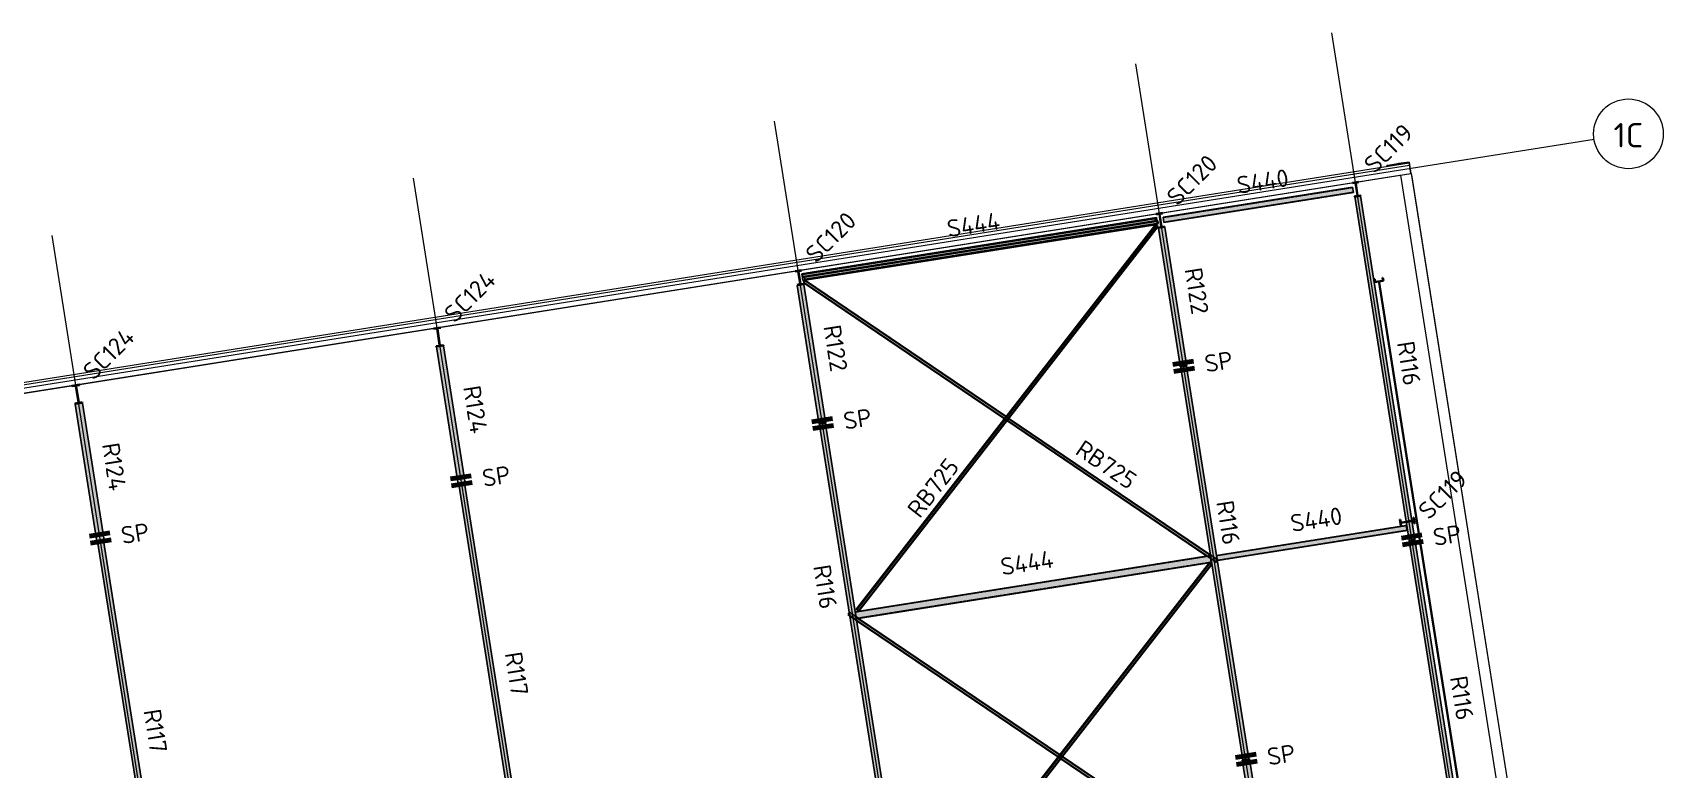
# Model space of a CAD drawing. Header units: millimetres. Extents: x 665 to 246729, y 5858 to 4056708.
# Drawn here: x 80552 to 127516, y 4035567 to 4056708 of the extents above; entities that cross this region are included whole.
import ezdxf

# ---------------------------------------------------------------- set-up
doc = ezdxf.new("R2010")
doc.units = ezdxf.units.MM
doc.linetypes.add('Dash', pattern=[7, 5, -2])
doc.linetypes.add('Hidden Half', pattern=[3, 2, -1])
for name, color, linetype, lineweight in [('A-270-M_ROOF', 132, 'Continuous', 13), ('S-280-A_COLUMN', 171, 'Continuous', 18), ('S-280-A_STRUCT_FRAME', 2, 'Continuous', 18), ('S-280-M_COLUMN', 52, 'Continuous', 13), ('S-280-M_STRUCT_FRAME', 12, 'Continuous', 13), ('S-280-MH_COLUMN', 52, 'Hidden Half', 13), ('Z-000-T_TEXT', 131, 'Continuous', 25), ('Z-030-M_GRID', 191, 'Continuous', 13), ('Z-033_T_GRIDREF', 31, 'Continuous', 13)]:
    doc.layers.add(name, color=color, linetype=linetype, lineweight=lineweight)
doc.styles.add('ISOCPEUR_2', font='isocpeur.ttf', dxfattribs={"height": 700})
doc.styles.add('ISOCPEUR_3', font='isocpeur.ttf', dxfattribs={"height": 500})

# ---------------------------------------------------------------- blocks, each defined once
blk = doc.blocks.new('Roof Gutters3 - Roof Gutters-1885272-S6_001 - UPPER ROOF FRAMING - PART 3')
at = {"layer": 'A-270-M_ROOF', "color": 253, "lineweight": 5}
for p, q in [((-2236165, 4052942), (-2236481, 4052892)), ((-2236481, 4052892), (-2236456, 4052904)), ((-2236456, 4052904), (-2236139, 4052954)), ((-2236139, 4052954), (-2236165, 4052942)), ((-2236165, 4052942), (-2236154, 4052943)), ((-2236152, 4052920), (-2236156, 4052943)), ((-2236154, 4052943), (-2235836, 4052994)), ((-2236154, 4052943), (-2236138, 4052951)), ((-2235833, 4052997), (-2236139, 4052954)), ((-2236138, 4052951), (-2235836, 4052994)), ((-2236106, 4052614), (-2236079, 4052619)), ((-2236079, 4052619), (-2235775, 4052666)), ((-2236079, 4052619), (-2232973, 4033010)), ((-2235836, 4052994), (-2235785, 4052670)), ((-2235782, 4052670), (-2235833, 4052997)), ((-2235775, 4052666), (-2235769, 4052627)), ((-2235775, 4052666), (-2232669, 4033058)), ((-2235769, 4052627), (-2232669, 4033058))]:
    blk.add_line(p, q, dxfattribs=at)
blk = doc.blocks.new('25021-APA-ZZ-ZZ-M3-AR-000001_V3_rvt-1-S6_001 - UPPER ROOF FRAMING - PART 3')
at = {"layer": 'A-270-M_ROOF', "color": 253, "lineweight": 5}
for p, q in [((-2325971, 4038694), (-2235832, 4052971)), ((-2325960, 4038630), (-2235822, 4052907)), ((-2325923, 4038393), (-2235782, 4052670)), ((-2236106, 4052614), (-2325791, 4038408)), ((-2235782, 4052670), (-2235781, 4052665))]:
    blk.add_line(p, q, dxfattribs=at)
blk.add_blockref('Roof Gutters3 - Roof Gutters-1885272-S6_001 - UPPER ROOF FRAMING - PART 3', (0, 0), dxfattribs=at)
blk = doc.blocks.new('NRP_Framing-Steel-SHS - S444 - 200x200x6_0SHS-3931732-S6_001 - UPPER ROOF FRAMING - PART 3')
at = {"layer": 'S-280-M_STRUCT_FRAME', "linetype": 'Dash', "lineweight": 25}
for p, q in [((5161, 94), (-5148, 94)), ((5161, -94), (-5148, -94))]:
    blk.add_line(p, q, dxfattribs=at)
blk = doc.blocks.new('NRP_Framing-Steel-SHS - S444 - 200x200x6_0SHS-3932623-S6_001 - UPPER ROOF FRAMING - PART 3')
at = {"layer": 'S-280-M_STRUCT_FRAME', "linetype": 'Dash', "lineweight": 25}
for p, q in [((5164, 94), (-5151, 94)), ((5164, -94), (-5151, -94))]:
    blk.add_line(p, q, dxfattribs=at)
blk = doc.blocks.new('NRP_Framing-Steel-SHS - S440 - 150x150x5_0SHS-3931932-S6_001 - UPPER ROOF FRAMING - PART 3')
at = {"layer": 'S-280-M_STRUCT_FRAME', "linetype": 'Dash', "lineweight": 25}
for p, q in [((2761, 70), (-2748, 70)), ((2761, -70), (-2748, -70))]:
    blk.add_line(p, q, dxfattribs=at)
blk = doc.blocks.new('NRP_Framing-Steel-SHS - S440 - 150x150x5_0SHS-3932624-S6_001 - UPPER ROOF FRAMING - PART 3')
at = {"layer": 'S-280-M_STRUCT_FRAME', "linetype": 'Dash', "lineweight": 25}
for p, q in [((2764, 70), (-2751, 70)), ((2764, -70), (-2751, -70))]:
    blk.add_line(p, q, dxfattribs=at)
blk = doc.blocks.new('NRP_Framing-Steel-Purlin Z - G914 - EZ250-15-4096996-S6_001 - UPPER ROOF FRAMING - PART 3')
at = {"layer": 'S-280-M_STRUCT_FRAME', "color": 150, "lineweight": 35}
for p, q in [((-2233932, 4032101), (-2235878, 4044384)), ((-2233916, 4032003), (-2233932, 4032101))]:
    blk.add_line(p, q, dxfattribs=at)
blk = doc.blocks.new('NRP_Framing-Steel-Purlin Z - G915 - EZ250-19-4096970-S6_001 - UPPER ROOF FRAMING - PART 3')
at = {"layer": 'S-280-M_STRUCT_FRAME', "color": 3, "lineweight": 35}
blk.add_line((-2236703, 4049594), (-2235878, 4044384), dxfattribs=at)
blk = doc.blocks.new('NRP_Framing-Steel-EA - RB725 - 75x75x8EA-3932999-S6_001 - UPPER ROOF FRAMING - PART 3')
at = {"layer": 'S-280-M_STRUCT_FRAME', "linetype": 'Dash', "lineweight": 35}
for points in [[(-2251691, 4040160), (-2243100, 4051195), (-2243107, 4051199), (-2251698, 4040164)], [(-2251690, 4040154), (-2243099, 4051189), (-2243100, 4051195), (-2251691, 4040158)], [(-2251638, 4040113), (-2243046, 4051148), (-2243100, 4051188), (-2251690, 4040154)], [(-2251637, 4040112), (-2251638, 4040113), (-2251690, 4040154), (-2251691, 4040160), (-2251698, 4040164), (-2251697, 4040158)]]:
    blk.add_hatch(color=132, dxfattribs=at).paths.add_polyline_path(points)
at = {"layer": 'S-280-M_STRUCT_FRAME', "color": 133, "lineweight": 35}
for p, q in [((-2243107, 4051199), (-2251698, 4040164)), ((-2243100, 4051195), (-2251691, 4040160)), ((-2243099, 4051189), (-2251690, 4040154)), ((-2243046, 4051148), (-2251638, 4040113)), ((-2243046, 4051147), (-2251637, 4040112)), ((-2243106, 4051199), (-2243100, 4051195)), ((-2243100, 4051195), (-2243099, 4051189)), ((-2243099, 4051189), (-2243046, 4051148)), ((-2243046, 4051148), (-2243046, 4051147)), ((-2251691, 4040160), (-2251698, 4040164)), ((-2251698, 4040164), (-2251697, 4040158)), ((-2251697, 4040158), (-2251637, 4040112)), ((-2251690, 4040154), (-2251691, 4040160)), ((-2251638, 4040113), (-2251690, 4040154)), ((-2251637, 4040112), (-2251638, 4040113))]:
    blk.add_line(p, q, dxfattribs=at)
at = {"layer": 'S-280-M_STRUCT_FRAME', "color": 133, "linetype": 'Dash', "lineweight": 35}
for q in [(-2243106, 4051199), (-2243107, 4051199)]:
    blk.add_line((-2243107, 4051200), q, dxfattribs=at)
blk = doc.blocks.new('NRP_Framing-Steel-EA - RB725 - 75x75x8EA-3932805-S6_001 - UPPER ROOF FRAMING - PART 3')
at = {"layer": 'S-280-M_STRUCT_FRAME', "linetype": 'Dash', "lineweight": 35}
h = blk.add_hatch(color=132, dxfattribs=at)
h.paths.add_polyline_path([(-2241343, 4041570), (-2241343, 4041571), (-2241346, 4041585)])
h.paths.add_polyline_path([(-2241523, 4041615), (-2241539, 4041717), (-2247334, 4045640), (-2247380, 4045580), (-2241631, 4041688), (-2241551, 4041701), (-2241539, 4041626)])
h.paths.add_polyline_path([(-2247446, 4045625), (-2247400, 4045684), (-2253180, 4049597), (-2253223, 4049536), (-2251378, 4048287)])
h = blk.add_hatch(color=132, dxfattribs=at)
h.paths.add_polyline_path([(-2241523, 4041615), (-2241523, 4041615), (-2241539, 4041625)])
h.paths.add_polyline_path([(-2241632, 4041688), (-2241631, 4041688), (-2241651, 4041701)])
h.paths.add_polyline_path([(-2247447, 4045625), (-2247446, 4045625), (-2251378, 4048286)])
at = {"layer": 'S-280-M_STRUCT_FRAME', "color": 133, "lineweight": 35}
for p, q in [((-2253223, 4049536), (-2253180, 4049597)), ((-2253222, 4049535), (-2253223, 4049536)), ((-2253223, 4049536), (-2247446, 4045625)), ((-2253222, 4049535), (-2247447, 4045625)), ((-2247400, 4045684), (-2253180, 4049597)), ((-2247381, 4045581), (-2241631, 4041688)), ((-2247381, 4045580), (-2241632, 4041688)), ((-2241539, 4041717), (-2247335, 4045640)), ((-2241539, 4041626), (-2241523, 4041615)), ((-2241539, 4041625), (-2241523, 4041615))]:
    blk.add_line(p, q, dxfattribs=at)
at = {"layer": 'S-280-M_STRUCT_FRAME', "color": 133, "linetype": 'Dash', "lineweight": 35}
for p, q in [((-2247447, 4045625), (-2247381, 4045580)), ((-2247446, 4045625), (-2247381, 4045581)), ((-2247335, 4045640), (-2247400, 4045684)), ((-2241632, 4041688), (-2241539, 4041625)), ((-2241631, 4041688), (-2241539, 4041626)), ((-2241337, 4041579), (-2241539, 4041717)), ((-2241523, 4041615), (-2241379, 4041518)), ((-2241523, 4041615), (-2241379, 4041517)), ((-2241337, 4041579), (-2241379, 4041518)), ((-2241379, 4041517), (-2241341, 4041572)), ((-2241379, 4041518), (-2241379, 4041517)), ((-2241344, 4041569), (-2241340, 4041566)), ((-2241341, 4041572), (-2241340, 4041566)), ((-2241340, 4041566), (-2241336, 4041573)), ((-2241336, 4041573), (-2241337, 4041579))]:
    blk.add_line(p, q, dxfattribs=at)
blk = doc.blocks.new('NRP_Framing-Steel-EA - RB725 - 75x75x8EA-3964584-S6_001 - UPPER ROOF FRAMING - PART 3')
at = {"layer": 'S-280-M_STRUCT_FRAME', "linetype": 'Dash', "lineweight": 35}
for points in [[(-2250154, 4030456), (-2241560, 4041495), (-2241563, 4041496), (-2241570, 4041495), (-2250161, 4030460)], [(-2250153, 4030450), (-2241559, 4041489), (-2241560, 4041495), (-2250154, 4030454)], [(-2250101, 4030409), (-2241506, 4041448), (-2241560, 4041488), (-2250153, 4030450), (-2250108, 4030415)], [(-2250100, 4030408), (-2250101, 4030409), (-2250153, 4030450), (-2250154, 4030456), (-2250161, 4030460), (-2250160, 4030454), (-2250108, 4030414)]]:
    blk.add_hatch(color=132, dxfattribs=at).paths.add_polyline_path(points)
at = {"layer": 'S-280-M_STRUCT_FRAME', "color": 133, "lineweight": 35}
for p, q in [((-2241570, 4041495), (-2250161, 4030460)), ((-2241560, 4041495), (-2250154, 4030456)), ((-2241559, 4041489), (-2250153, 4030450)), ((-2241506, 4041448), (-2250101, 4030409)), ((-2241506, 4041447), (-2250100, 4030408)), ((-2241563, 4041496), (-2241560, 4041495)), ((-2241560, 4041495), (-2241559, 4041489)), ((-2241559, 4041489), (-2241506, 4041448)), ((-2241506, 4041448), (-2241506, 4041447)), ((-2250154, 4030456), (-2250161, 4030460)), ((-2250161, 4030460), (-2250160, 4030454)), ((-2250160, 4030454), (-2250100, 4030408)), ((-2250153, 4030450), (-2250154, 4030456)), ((-2250101, 4030409), (-2250153, 4030450)), ((-2250100, 4030408), (-2250101, 4030409))]:
    blk.add_line(p, q, dxfattribs=at)
at = {"layer": 'S-280-M_STRUCT_FRAME', "color": 133, "linetype": 'Dash', "lineweight": 35}
for q in [(-2241570, 4041495), (-2241563, 4041496)]:
    blk.add_line((-2241566, 4041499), q, dxfattribs=at)
blk = doc.blocks.new('NRP_Framing-Steel-EA - RB725 - 75x75x8EA-3934899-S6_001 - UPPER ROOF FRAMING - PART 3')
at = {"layer": 'S-280-M_STRUCT_FRAME', "linetype": 'Dash', "lineweight": 35}
h = blk.add_hatch(color=132, dxfattribs=at)
h.paths.add_polyline_path([(-2240087, 4031985), (-2240019, 4031996), (-2240025, 4032034), (-2245796, 4035938), (-2245842, 4035878), (-2240127, 4032012)])
h.paths.add_polyline_path([(-2245908, 4035923), (-2245862, 4035982), (-2251651, 4039899), (-2251707, 4039890), (-2251700, 4039841), (-2250101, 4038759)])
h.paths.add_polyline_path([(-2251894, 4039973), (-2251908, 4040061), (-2251945, 4040007)])
h = blk.add_hatch(color=132, dxfattribs=at)
h.paths.add_polyline_path([(-2240088, 4031985), (-2240087, 4031985), (-2240128, 4032012)])
h.paths.add_polyline_path([(-2245908, 4035923), (-2245908, 4035923), (-2250101, 4038759)])
h.paths.add_polyline_path([(-2251894, 4039972), (-2251894, 4039973), (-2251945, 4040006)])
at = {"layer": 'S-280-M_STRUCT_FRAME', "color": 133, "lineweight": 35}
for p, q in [((-2251945, 4040007), (-2251908, 4040061)), ((-2251945, 4040006), (-2251945, 4040007)), ((-2251945, 4040007), (-2251894, 4039973)), ((-2251945, 4040006), (-2251894, 4039972)), ((-2245862, 4035982), (-2251651, 4039899)), ((-2251700, 4039841), (-2245908, 4035923)), ((-2251700, 4039841), (-2245908, 4035923)), ((-2245843, 4035878), (-2240088, 4031985)), ((-2245842, 4035879), (-2240087, 4031985)), ((-2240025, 4032034), (-2245796, 4035938))]:
    blk.add_line(p, q, dxfattribs=at)
at = {"layer": 'S-280-M_STRUCT_FRAME', "color": 133, "linetype": 'Dash', "lineweight": 35}
for p, q in [((-2251908, 4040061), (-2251903, 4040069)), ((-2251651, 4039899), (-2251903, 4040069)), ((-2251894, 4039973), (-2251700, 4039842)), ((-2251894, 4039972), (-2251700, 4039841)), ((-2245908, 4035923), (-2245842, 4035879)), ((-2245908, 4035923), (-2245843, 4035878)), ((-2245796, 4035938), (-2245862, 4035982)), ((-2240088, 4031985), (-2239951, 4031893)), ((-2240087, 4031985), (-2239951, 4031894)), ((-2239909, 4031955), (-2240025, 4032034)), ((-2239909, 4031955), (-2239951, 4031894)), ((-2239951, 4031893), (-2239914, 4031948)), ((-2239951, 4031894), (-2239951, 4031893)), ((-2239916, 4031945), (-2239913, 4031942)), ((-2239914, 4031948), (-2239913, 4031942)), ((-2239913, 4031942), (-2239908, 4031949)), ((-2239908, 4031949), (-2239909, 4031955))]:
    blk.add_line(p, q, dxfattribs=at)
blk = doc.blocks.new('NRP_Framing-Steel-EA - WB725 - 75x75x8EA-3950942-S6_001 - UPPER ROOF FRAMING - PART 3')
at = {"layer": 'S-280-M_STRUCT_FRAME', "linetype": 'Dash', "lineweight": 25}
blk.add_hatch(color=256, dxfattribs=at).paths.add_polyline_path([(-2243075, 4051307), (-2243072, 4051308), (-2243073, 4051316), (-2243077, 4051315), (-2243076, 4051312)])
for p, q in [((-2253254, 4049771), (-2243130, 4051375)), ((-2253197, 4049712), (-2243077, 4051315)), ((-2243130, 4051375), (-2243119, 4051308)), ((-2253254, 4049771), (-2253260, 4049770)), ((-2253260, 4049770), (-2253248, 4049696)), ((-2253244, 4049705), (-2253254, 4049771)), ((-2253248, 4049696), (-2253248, 4049696)), ((-2253197, 4049712), (-2253244, 4049705)), ((-2253196, 4049704), (-2253197, 4049712))]:
    blk.add_line(p, q, dxfattribs=at)
at = {"layer": 'S-280-M_STRUCT_FRAME', "lineweight": 25}
for p, q in [((-2243077, 4051315), (-2243073, 4051316)), ((-2243073, 4051316), (-2243072, 4051308))]:
    blk.add_line(p, q, dxfattribs=at)
blk = doc.blocks.new('NRP_Framing-Steel-EA - WB725 - 75x75x8EA-3950943-S6_001 - UPPER ROOF FRAMING - PART 3')
at = {"layer": 'S-280-M_STRUCT_FRAME', "linetype": 'Dash', "lineweight": 25}
for points in [[(-2243042, 4051237), (-2243036, 4051238), (-2243048, 4051312), (-2243075, 4051307), (-2243074, 4051299), (-2243052, 4051303)], [(-2243064, 4051233), (-2243042, 4051237), (-2243052, 4051303), (-2243074, 4051299), (-2243073, 4051295)]]:
    blk.add_hatch(color=256, dxfattribs=at).paths.add_polyline_path(points)
for p, q in [((-2243100, 4051303), (-2253248, 4049696)), ((-2243099, 4051295), (-2253246, 4049688)), ((-2243064, 4051233), (-2253189, 4049629)), ((-2243075, 4051307), (-2243100, 4051303)), ((-2243100, 4051303), (-2243099, 4051295)), ((-2243099, 4051295), (-2243074, 4051299)), ((-2253246, 4049688), (-2253248, 4049696)), ((-2253189, 4049629), (-2253200, 4049696))]:
    blk.add_line(p, q, dxfattribs=at)
at = {"layer": 'S-280-M_STRUCT_FRAME', "lineweight": 25}
for p, q in [((-2243048, 4051312), (-2243075, 4051307)), ((-2243074, 4051299), (-2243052, 4051303)), ((-2243042, 4051237), (-2243064, 4051233)), ((-2243052, 4051303), (-2243042, 4051237)), ((-2243036, 4051238), (-2243048, 4051312)), ((-2243042, 4051237), (-2243036, 4051238))]:
    blk.add_line(p, q, dxfattribs=at)
blk = doc.blocks.new('Grid - NRP_Grid-Head-320187-S6_001 - UPPER ROOF FRAMING - PART 3')
at = {"layer": 'Z-033_T_GRIDREF'}
blk.add_circle((0, 0), 5, dxfattribs=at)
blk = doc.blocks.new('NRP_Splice _v3_ - NRP_Splice-3209833-S6_001 - UPPER ROOF FRAMING - PART 3')
at = {"layer": 'Z-000-T_TEXT', "lineweight": 70}
for p, q in [((-0.5, 1.5), (-0.5, -1.5)), ((-0.5, 1.5), (-0.5, -1.5)), ((0.5, 1.5), (0.5, -1.5)), ((0.5, -1.5), (0.5, 1.5))]:
    blk.add_line(p, q, dxfattribs=at)

msp = doc.modelspace()

# ---------------------------------------------------------------- hatches: boundary and pattern name
at = {"layer": 'S-280-M_STRUCT_FRAME', "lineweight": 5}
for points in [[(113034.2, 4051261.4), (118475.3, 4052123.2), (118451.9, 4052271.4), (113010.7, 4051409.6)], [(120073.6, 4042138.3), (120242.5, 4042165), (118679.8, 4052030.9), (118510.9, 4052004.2), (119925.1, 4043075.3)], [(102667.4, 4049594.1), (112849.4, 4051206.8), (112818.1, 4051404.4), (102636.1, 4049791.6)], [(112874.2, 4051094.9), (113497.9, 4047157.2), (113685.6, 4047186.9), (113061.9, 4051124.6)], [(102503.5, 4049452.3), (103127.2, 4045514.6), (103314.9, 4045544.3), (102691.2, 4049482)], [(92348.9, 4047720.8), (92142.4, 4047688.1), (92766.1, 4043750.5), (92972.6, 4043783.2)], [(113504, 4047119.1), (113513.4, 4047120.6), (113506, 4047157.2), (113498.1, 4047155.9)], [(115300.2, 4035839.2), (115469.1, 4035866), (113676.3, 4047185.1), (113507.4, 4047158.3), (115295.6, 4035868.3)], [(113682.3, 4047147.3), (113691.6, 4047148.8), (113685.6, 4047185.6), (113676.4, 4047184.2), (113680.9, 4047155.6)], [(113691.8, 4047147.5), (113691.6, 4047148.8), (113682.4, 4047146.2)], [(82395.4, 4042107.8), (82601.8, 4042140.5), (81978.1, 4046078.2), (81771.7, 4046045.5), (82391.2, 4042134.5)], [(103133.3, 4045476.4), (103142.6, 4045477.9), (103135.3, 4045514.6), (103127.4, 4045513.3)], [(104929.5, 4034196.6), (105098.4, 4034223.3), (103305.6, 4045542.5), (103136.7, 4045515.7), (104924.9, 4034225.7)], [(103311.5, 4045504.7), (103320.9, 4045506.2), (103314.9, 4045543), (103305.7, 4045541.6), (103310.2, 4045513)], [(103321.1, 4045504.9), (103320.9, 4045506.2), (103311.7, 4045503.6)], [(92773.2, 4043706.1), (92791.9, 4043709.1), (92785, 4043752.3), (92766.3, 4043749.3)], [(94558.8, 4032554), (94727.7, 4032580.7), (92953.8, 4043779.8), (92785, 4043753.1), (93041.3, 4042134.5)], [(92960.8, 4043735.8), (92979.6, 4043738.8), (92972.6, 4043782), (92954, 4043779), (92960.7, 4043736.3)], [(92979.8, 4043737.7), (92979.6, 4043738.8), (92970, 4043736.3)], [(114568.2, 4041556.9), (120015.3, 4042419.7), (119991.9, 4042567.8), (114544.8, 4041705.1)], [(82402.4, 4042063.5), (82421.2, 4042066.5), (82414.2, 4042109.7), (82395.6, 4042106.7)], [(84188.1, 4030911.4), (84357, 4030938.1), (82583.1, 4042137.2), (82414.2, 4042110.4)], [(82590.1, 4042093.2), (82608.9, 4042096.2), (82601.8, 4042139.4), (82583.6, 4042134.5), (82590, 4042093.6)], [(82609, 4042095.1), (82608.9, 4042096.2), (82599.3, 4042093.6)], [(121553.7, 4032793.5), (121722.6, 4032820.3), (120242.5, 4042164.7), (120073.6, 4042137.9), (120074.2, 4042134.5)], [(104201.4, 4039889.6), (114389.4, 4041503.3), (114358.1, 4041700.8), (104170.1, 4040087.1), (104193.5, 4039939.8)], [(115905.1, 4031898.8), (116111.5, 4031931.5), (115488, 4035868.3), (115281.5, 4035835.6), (115562.8, 4034060)], [(115405.8, 4035855.3), (115410.7, 4035856.1), (115469.1, 4035866)]]:
    msp.add_hatch(color=256, dxfattribs=at).paths.add_polyline_path(points)

# ---------------------------------------------------------------- linework, layer by layer
at = {"layer": 'S-280-M_COLUMN', "lineweight": 35}
for p, q in [((118444.9, 4052398.6), (118620.7, 4052426.4)), ((118446.6, 4052387.8), (118444.9, 4052398.6)), ((118519.5, 4052399.3), (118446.6, 4052387.8)), ((118588.5, 4052036.3), (118532.5, 4052389.9)), ((118540, 4052391), (118596, 4052037.5)), ((118622.4, 4052415.6), (118549.5, 4052404.1)), ((118620.7, 4052426.4), (118622.4, 4052415.6)), ((118506.2, 4052011.7), (118579.1, 4052023.2)), ((118507.9, 4052000.9), (118506.2, 4052011.7)), ((118511.3, 4052001.5), (118507.9, 4052000.9)), ((118609.1, 4052028), (118682, 4052039.5)), ((118683.7, 4052028.8), (118680.2, 4052028.2)), ((118682, 4052039.5), (118683.7, 4052028.8)), ((112815.1, 4051506.8), (112990.9, 4051534.7)), ((112817.1, 4051494.2), (112815.1, 4051506.8)), ((112889.9, 4051505.7), (112817.1, 4051494.2)), ((112876.6, 4051118.1), (112949.4, 4051129.6)), ((113054.5, 4051133.3), (112878.6, 4051105.4)), ((112958.9, 4051142.7), (112902.9, 4051496.3)), ((112910.6, 4051497.5), (112966.6, 4051143.9)), ((112992.9, 4051522), (112920.1, 4051510.5)), ((112979.7, 4051134.4), (113052.5, 4051145.9)), ((112990.9, 4051534.7), (112992.9, 4051522)), ((113052.5, 4051145.9), (113054.5, 4051133.3)), ((112878.6, 4051105.4), (112876.6, 4051118.1)), ((102444.4, 4049864.2), (102620.2, 4049892.1)), ((102446.4, 4049851.6), (102444.4, 4049864.2)), ((102519.1, 4049863.1), (102446.4, 4049851.6)), ((102588.2, 4049500), (102532.2, 4049853.6)), ((102539.9, 4049854.9), (102595.9, 4049501.3)), ((102622.2, 4049879.4), (102549.4, 4049867.9)), ((102620.2, 4049892.1), (102622.2, 4049879.4)), ((102505.9, 4049475.5), (102578.7, 4049487)), ((102507.9, 4049462.8), (102505.9, 4049475.5)), ((102683.7, 4049490.7), (102507.9, 4049462.8)), ((102608.9, 4049491.8), (102681.7, 4049503.3)), ((102681.7, 4049503.3), (102683.7, 4049490.7)), ((119074, 4049634.9), (119088.8, 4049637.3)), ((119088.1, 4049546), (119074, 4049634.9)), ((119335, 4049585.2), (119088.1, 4049546)), ((119088.8, 4049637.3), (119099.7, 4049568.1)), ((119113.5, 4049558.2), (119307.1, 4049588.8)), ((119306.1, 4049671.7), (119320.9, 4049674)), ((119317, 4049602.6), (119306.1, 4049671.7)), ((119320.9, 4049674), (119335, 4049585.2)), ((92058.3, 4048219.2), (92264.8, 4048251.9)), ((92060.4, 4048206.1), (92058.3, 4048219.2)), ((92145, 4048219.5), (92060.4, 4048206.1)), ((92235.2, 4047739.9), (92161.1, 4048207.9)), ((92170.5, 4048209.4), (92244.7, 4047741.4)), ((92266.8, 4048238.8), (92182.2, 4048225.4)), ((92264.8, 4048251.9), (92266.8, 4048238.8)), ((92138.9, 4047710.5), (92223.5, 4047723.9)), ((92141, 4047697.5), (92138.9, 4047710.5)), ((92347.4, 4047730.2), (92141, 4047697.5)), ((92260.7, 4047729.8), (92345.3, 4047743.2)), ((92345.3, 4047743.2), (92347.4, 4047730.2)), ((81687.6, 4046576.6), (81894, 4046609.2)), ((81689.7, 4046563.5), (81687.6, 4046576.6)), ((81774.3, 4046576.9), (81689.7, 4046563.5)), ((81864.5, 4046097.3), (81790.3, 4046565.3)), ((81799.8, 4046566.8), (81873.9, 4046098.8)), ((81896.1, 4046596.2), (81811.5, 4046582.8)), ((81894, 4046609.2), (81896.1, 4046596.2)), ((81768.2, 4046067.9), (81852.8, 4046081.3)), ((81770.2, 4046054.9), (81768.2, 4046067.9)), ((81976.7, 4046087.6), (81770.2, 4046054.9)), ((81890, 4046087.2), (81974.6, 4046100.6)), ((81974.6, 4046100.6), (81976.7, 4046087.6)), ((119810.3, 4042732.1), (119821.1, 4042733.8)), ((119838.2, 4042556.3), (119810.3, 4042732.1)), ((119821.1, 4042733.8), (119832.6, 4042661)), ((119845.7, 4042651.5), (119988.7, 4042674.1)), ((120157.6, 4042700.9), (120199.3, 4042707.5)), ((120200.5, 4042700), (120158.8, 4042693.4)), ((120197.2, 4042793.4), (120208, 4042795.1)), ((120208.7, 4042720.5), (120197.2, 4042793.4)), ((120208, 4042795.1), (120235.8, 4042619.3)), ((120225, 4042617.6), (120213.5, 4042690.5)), ((119837.4, 4042630.9), (119848.9, 4042558)), ((119848.9, 4042558), (119838.2, 4042556.3)), ((119989.9, 4042666.6), (119846.9, 4042644)), ((120235.8, 4042619.3), (120225, 4042617.6))]:
    msp.add_line(p, q, dxfattribs=at)
for centre, radius, start, end in [((118521.3, 4052388.1), 11.4, 9.00033, 99.00033), ((118551.3, 4052392.8), 11.4, 99.00033, 189.00033), ((118577.3, 4052034.5), 11.4, 279.00033, 9.00033), ((118607.3, 4052039.2), 11.4, 189.00033, 279.00033), ((112891.7, 4051494.5), 11.4, 9.00033, 99.00033), ((112921.9, 4051499.3), 11.4, 99.00033, 189.00033), ((112947.7, 4051140.9), 11.4, 279.00033, 9.00033), ((112977.9, 4051145.7), 11.4, 189.00033, 279.00033), ((102520.9, 4049851.8), 11.4, 9.00033, 99.00033), ((102551.2, 4049856.6), 11.4, 99.00033, 189.00033), ((102576.9, 4049498.3), 11.4, 279.00033, 9.00033), ((102607.2, 4049503), 11.4, 189.00033, 279.00033), ((119111.6, 4049570), 12, 189.00033, 279.00033), ((119305.2, 4049600.7), 12, 279.00033, 9.00033), ((92147.2, 4048205.7), 14, 9.00033, 99.00033), ((92184.4, 4048211.6), 14, 99.00033, 189.00033), ((92221.3, 4047737.8), 14, 279.00033, 9.00033), ((92258.5, 4047743.6), 14, 189.00033, 279.00033), ((81776.5, 4046563.1), 14, 9.00033, 99.00033), ((81813.6, 4046569), 14, 99.00033, 189.00033), ((81850.6, 4046095.1), 14, 279.00033, 9.00033), ((81887.8, 4046101), 14, 189.00033, 279.00033), ((120197.5, 4042718.7), 11.4, 279.00033, 9.00033), ((120202.2, 4042688.7), 11.4, 9.00033, 99.00033), ((119843.9, 4042662.7), 11.4, 189.00033, 279.00033), ((119848.6, 4042632.7), 11.4, 99.00033, 189.00033)]:
    msp.add_arc(centre, radius, start, end, dxfattribs=at)
at = {"layer": 'S-280-M_STRUCT_FRAME', "lineweight": 25}
for p, q in [((118451.9, 4052271.4), (113010.7, 4051409.6)), ((113034.2, 4051261.4), (118475.3, 4052123.2)), ((118451.9, 4052271.4), (118475.3, 4052123.2)), ((118510.9, 4052004.2), (118679.8, 4052030.9)), ((120073.6, 4042138.3), (118510.9, 4052004.2)), ((120242.5, 4042165), (118679.8, 4052030.9)), ((112818.1, 4051404.4), (102636.1, 4049791.6)), ((102667.4, 4049594.1), (112849.4, 4051206.8)), ((112818.1, 4051404.4), (112849.4, 4051206.8)), ((113034.2, 4051261.4), (113010.7, 4051409.6)), ((112874.2, 4051094.9), (113061.9, 4051124.6)), ((113497.9, 4047157.2), (112874.2, 4051094.9)), ((113685.6, 4047186.9), (113061.9, 4051124.6)), ((102667.4, 4049594.1), (102636.1, 4049791.6)), ((102503.5, 4049452.3), (102691.2, 4049482)), ((103127.2, 4045514.6), (102503.5, 4049452.3)), ((103314.9, 4045544.3), (102691.2, 4049482)), ((92142.4, 4047688.1), (92348.9, 4047720.8)), ((92766.1, 4043750.5), (92142.4, 4047688.1)), ((92972.6, 4043783.2), (92348.9, 4047720.8)), ((113685.6, 4047186.9), (113497.9, 4047157.2)), ((113497.9, 4047157.2), (113498.1, 4047155.9)), ((113498.1, 4047155.9), (113507.5, 4047157.4)), ((113498.1, 4047155.9), (113504, 4047119.1)), ((113513.4, 4047120.6), (113504, 4047119.1)), ((113504, 4047119.1), (113504.2, 4047117.8)), ((113504.2, 4047117.8), (113513.6, 4047119.3)), ((113507.4, 4047158.3), (113676.3, 4047185.1)), ((115300.2, 4035839.2), (113507.4, 4047158.3)), ((115469.1, 4035866), (113676.3, 4047185.1)), ((113676.4, 4047184.2), (113685.8, 4047185.7)), ((113691.6, 4047148.8), (113682.3, 4047147.3)), ((113682.5, 4047146.1), (113691.8, 4047147.5)), ((113685.8, 4047185.7), (113685.6, 4047186.9)), ((113691.6, 4047148.8), (113685.8, 4047185.7)), ((113691.8, 4047147.5), (113691.6, 4047148.8)), ((81771.7, 4046045.5), (81978.1, 4046078.2)), ((82395.4, 4042107.8), (81771.7, 4046045.5)), ((82601.8, 4042140.5), (81978.1, 4046078.2)), ((103314.9, 4045544.3), (103127.2, 4045514.6)), ((103127.2, 4045514.6), (103127.4, 4045513.3)), ((103127.4, 4045513.3), (103136.8, 4045514.8)), ((103127.4, 4045513.3), (103133.3, 4045476.4)), ((103136.7, 4045515.7), (103305.6, 4045542.5)), ((104929.5, 4034196.6), (103136.7, 4045515.7)), ((105098.4, 4034223.3), (103305.6, 4045542.5)), ((103305.7, 4045541.6), (103315.1, 4045543.1)), ((103320.9, 4045506.2), (103311.5, 4045504.7)), ((103311.7, 4045503.4), (103321.1, 4045504.9)), ((103315.1, 4045543.1), (103314.9, 4045544.3)), ((103320.9, 4045506.2), (103315.1, 4045543.1)), ((103321.1, 4045504.9), (103320.9, 4045506.2)), ((103142.6, 4045477.9), (103133.3, 4045476.4)), ((103133.3, 4045476.4), (103133.5, 4045475.2)), ((103133.5, 4045475.2), (103142.8, 4045476.7)), ((92972.6, 4043783.2), (92766.1, 4043750.5)), ((92766.1, 4043750.5), (92766.3, 4043749.3)), ((92766.3, 4043749.3), (92785.1, 4043752.3)), ((92766.3, 4043749.3), (92773.2, 4043706.1)), ((92791.9, 4043709.1), (92773.2, 4043706.1)), ((92773.2, 4043706.1), (92773.3, 4043705)), ((92773.3, 4043705), (92792.1, 4043708)), ((92785, 4043753.1), (92953.8, 4043779.8)), ((94558.8, 4032554), (92785, 4043753.1)), ((94727.7, 4032580.7), (92953.8, 4043779.8)), ((92954, 4043779), (92972.7, 4043782)), ((92979.6, 4043738.8), (92960.8, 4043735.8)), ((92961, 4043734.7), (92979.8, 4043737.7)), ((92972.7, 4043782), (92972.6, 4043783.2)), ((92979.6, 4043738.8), (92972.7, 4043782)), ((92979.8, 4043737.7), (92979.6, 4043738.8)), ((119991.9, 4042567.8), (114544.8, 4041705.1)), ((114568.2, 4041556.9), (120015.3, 4042419.7)), ((119991.9, 4042567.8), (120015.3, 4042419.7)), ((82601.8, 4042140.5), (82395.4, 4042107.8)), ((82395.4, 4042107.8), (82395.6, 4042106.7)), ((82395.6, 4042106.7), (82414.4, 4042109.7)), ((82395.6, 4042106.7), (82402.4, 4042063.5)), ((82421.2, 4042066.5), (82402.4, 4042063.5)), ((82402.4, 4042063.5), (82402.6, 4042062.4)), ((82402.6, 4042062.4), (82421.4, 4042065.3)), ((82414.2, 4042110.4), (82583.1, 4042137.2)), ((84188.1, 4030911.4), (82414.2, 4042110.4)), ((84357, 4030938.1), (82583.1, 4042137.2)), ((82583.3, 4042136.4), (82602, 4042139.4)), ((82608.9, 4042096.2), (82590.1, 4042093.2)), ((82590.3, 4042092.1), (82609, 4042095.1)), ((82602, 4042139.4), (82601.8, 4042140.5)), ((82608.9, 4042096.2), (82602, 4042139.4)), ((82609, 4042095.1), (82608.9, 4042096.2)), ((120242.5, 4042165), (120073.6, 4042138.3)), ((120073.6, 4042137.9), (120242.5, 4042164.7)), ((121553.7, 4032793.5), (120073.6, 4042137.9)), ((121722.6, 4032820.3), (120242.5, 4042164.7)), ((114358.1, 4041700.8), (104170.1, 4040087.1)), ((104201.4, 4039889.6), (114389.4, 4041503.3)), ((114358.1, 4041700.8), (114389.4, 4041503.3)), ((114568.2, 4041556.9), (114544.8, 4041705.1)), ((104201.4, 4039889.6), (104170.1, 4040087.1)), ((115281.5, 4035835.6), (115488, 4035868.3)), ((115905.1, 4031898.8), (115281.5, 4035835.6)), ((115469.1, 4035866), (115300.2, 4035839.2)), ((115300.2, 4035839.2), (115300.4, 4035838.4)), ((115469.2, 4035865.1), (115469.1, 4035866)), ((116111.5, 4031931.5), (115488, 4035868.3))]:
    msp.add_line(p, q, dxfattribs=at)
at = {"layer": 'S-280-M_STRUCT_FRAME', "linetype": 'Dash', "lineweight": 25}
for p, q in [((113507.6, 4047157.4), (113587.5, 4047170.1)), ((113593.3, 4047133.2), (113513.4, 4047120.6)), ((113513.6, 4047119.3), (113682.4, 4047146.1)), ((113587.5, 4047170.1), (113593.3, 4047133.2)), ((113596.5, 4047171.5), (113596.4, 4047171.6)), ((113596.5, 4047171.5), (113676.4, 4047184.2)), ((113602.3, 4047134.6), (113596.5, 4047171.5)), ((113682.2, 4047147.3), (113602.3, 4047134.6)), ((103136.9, 4045514.8), (103216.8, 4045527.5)), ((103222.6, 4045490.6), (103142.7, 4045477.9)), ((103142.9, 4045476.7), (103311.7, 4045503.4)), ((103216.8, 4045527.5), (103222.6, 4045490.6)), ((103225.7, 4045528.9), (103305.6, 4045541.6)), ((103225.7, 4045528.9), (103225.7, 4045529)), ((103231.6, 4045492), (103225.7, 4045528.9)), ((103311.5, 4045504.7), (103231.6, 4045492)), ((92785.1, 4043752.3), (92864.8, 4043764.9)), ((92871.6, 4043721.7), (92792, 4043709.1)), ((92792.1, 4043708), (92960.9, 4043734.7)), ((92864.8, 4043764.9), (92871.6, 4043721.7)), ((92874.3, 4043766.4), (92874.2, 4043766.5)), ((92874.3, 4043766.4), (92953.9, 4043779)), ((92881.1, 4043723.2), (92874.3, 4043766.4)), ((92960.8, 4043735.8), (92881.1, 4043723.2)), ((82414.4, 4042109.7), (82494.1, 4042122.3)), ((82500.9, 4042079.1), (82421.2, 4042066.5)), ((82421.4, 4042065.3), (82590.2, 4042092.1)), ((82494.1, 4042122.3), (82500.9, 4042079.1)), ((82503.5, 4042123.8), (82583.2, 4042136.4)), ((82503.5, 4042123.8), (82503.5, 4042123.9)), ((82510.4, 4042080.6), (82503.5, 4042123.8)), ((82590, 4042093.2), (82510.4, 4042080.6)), ((120073.6, 4042138.3), (120073.6, 4042138)), ((120073.7, 4042137.5), (120154.7, 4042150.3)), ((120159.3, 4042121.7), (120078.2, 4042108.8)), ((120078.4, 4042108), (120247.3, 4042134.7)), ((120154.7, 4042150.3), (120159.3, 4042121.7)), ((120161.5, 4042151.4), (120242.6, 4042164.2)), ((120166.1, 4042122.7), (120161.5, 4042151.4)), ((120161.5, 4042151.4), (120161.5, 4042151.4)), ((120247.1, 4042135.6), (120166.1, 4042122.7)), ((120242.5, 4042164.7), (120242.5, 4042165)), ((115300.4, 4035838.4), (115381.4, 4035851.2)), ((115300.4, 4035838.4), (115304.9, 4035809.7)), ((115385.9, 4035822.6), (115304.9, 4035809.7)), ((115304.9, 4035809.7), (115305, 4035808.9)), ((115305, 4035808.9), (115473.9, 4035835.7)), ((115381.4, 4035851.2), (115385.9, 4035822.6)), ((115388.2, 4035852.3), (115469.2, 4035865.1)), ((115392.7, 4035823.7), (115388.2, 4035852.3)), ((115388.2, 4035852.3), (115388.2, 4035852.3)), ((115473.8, 4035836.5), (115392.7, 4035823.7)), ((115473.8, 4035836.5), (115469.2, 4035865.1)), ((115473.9, 4035835.7), (115473.8, 4035836.5))]:
    msp.add_line(p, q, dxfattribs=at)
at = {"layer": 'S-280-MH_COLUMN', "lineweight": 35}
for p, q in [((118680.2, 4052028.2), (118511.4, 4052001.5)), ((119988.7, 4042674.1), (120157.5, 4042700.9)), ((120158.7, 4042693.4), (119989.9, 4042666.6))]:
    msp.add_line(p, q, dxfattribs=at)
at = {"layer": 'Z-030-M_GRID'}
for p, q in [((120175.5, 4005605.5), (112222.6, 4055816.6)), ((109804.8, 4003962.9), (101851.8, 4054173.9)), ((28659.9, 4038329.4), (125384.1, 4053649.5)), ((99434.1, 4002320.2), (91481.1, 4052531.3)), ((89063.4, 4000677.6), (81110.4, 4050888.7))]:
    msp.add_line(p, q, dxfattribs=at)

# ---------------------------------------------------------------- block references
at = {"lineweight": 5}
msp.add_blockref('25021-APA-ZZ-ZZ-M3-AR-000001_V3_rvt-1-S6_001 - UPPER ROOF FRAMING - PART 3', (2355908.8, 0), dxfattribs=at)
at = {"layer": 'S-280-M_STRUCT_FRAME', "linetype": 'Dash', "lineweight": 25, "rotation": 189.0003283734505}
for name, p in [('NRP_Framing-Steel-SHS - S440 - 150x150x5_0SHS-3931932-S6_001 - UPPER ROOF FRAMING - PART 3', (115749.4, 4051767.4)), ('NRP_Framing-Steel-SHS - S444 - 200x200x6_0SHS-3931732-S6_001 - UPPER ROOF FRAMING - PART 3', (107749.2, 4050500.2)), ('NRP_Framing-Steel-SHS - S440 - 150x150x5_0SHS-3932624-S6_001 - UPPER ROOF FRAMING - PART 3', (117286.5, 4042063.4)), ('NRP_Framing-Steel-SHS - S444 - 200x200x6_0SHS-3932623-S6_001 - UPPER ROOF FRAMING - PART 3', (109286.2, 4040796.2))]:
    msp.add_blockref(name, p, dxfattribs=at)
at = {"layer": 'S-280-M_STRUCT_FRAME', "linetype": 'Dash', "lineweight": 25}
for name in ['NRP_Framing-Steel-EA - WB725 - 75x75x8EA-3950942-S6_001 - UPPER ROOF FRAMING - PART 3', 'NRP_Framing-Steel-EA - WB725 - 75x75x8EA-3950943-S6_001 - UPPER ROOF FRAMING - PART 3']:
    msp.add_blockref(name, (2355908.8, 0), dxfattribs=at)
at = {"layer": 'S-280-M_STRUCT_FRAME', "color": 133, "linetype": 'Dash', "lineweight": 35}
for name in ['NRP_Framing-Steel-EA - RB725 - 75x75x8EA-3932999-S6_001 - UPPER ROOF FRAMING - PART 3', 'NRP_Framing-Steel-EA - RB725 - 75x75x8EA-3932805-S6_001 - UPPER ROOF FRAMING - PART 3', 'NRP_Framing-Steel-EA - RB725 - 75x75x8EA-3964584-S6_001 - UPPER ROOF FRAMING - PART 3', 'NRP_Framing-Steel-EA - RB725 - 75x75x8EA-3934899-S6_001 - UPPER ROOF FRAMING - PART 3']:
    msp.add_blockref(name, (2355908.8, 0), dxfattribs=at)
at = {"layer": 'S-280-M_STRUCT_FRAME', "color": 3, "lineweight": 35}
msp.add_blockref('NRP_Framing-Steel-Purlin Z - G915 - EZ250-19-4096970-S6_001 - UPPER ROOF FRAMING - PART 3', (2355908.8, 0), dxfattribs=at)
at = {"layer": 'S-280-M_STRUCT_FRAME', "color": 150, "lineweight": 35}
msp.add_blockref('NRP_Framing-Steel-Purlin Z - G914 - EZ250-15-4096996-S6_001 - UPPER ROOF FRAMING - PART 3', (2355908.8, 0), dxfattribs=at)
at = {"layer": 'Z-000-T_TEXT', "lineweight": 70, "xscale": 200, "yscale": 200, "zscale": 200}
for p, rotation in [((113602.5, 4047133.2), 99.00032838819875), ((103231.8, 4045490.6), 99.00032838819875), ((92861.1, 4043847.9), 99.00032838819875), ((82490.4, 4042205.3), 99.00032838819875), ((120162.6, 4042152.1), 99.00032838799113), ((115399.2, 4035851.6), 99.00032838819875)]:
    msp.add_blockref('NRP_Splice _v3_ - NRP_Splice-3209833-S6_001 - UPPER ROOF FRAMING - PART 3', p, dxfattribs=dict(at, rotation=rotation))
at = {"layer": 'Z-033_T_GRIDREF', "xscale": 199.9999999999999, "yscale": 199.9999999999999, "zscale": 199.9999999999999, "rotation": 279.0003283881443}
msp.add_blockref('Grid - NRP_Grid-Head-320187-S6_001 - UPPER ROOF FRAMING - PART 3', (126371.8, 4053806), dxfattribs=at)

# ---------------------------------------------------------------- texts
at = {"layer": 'S-280-A_COLUMN', "lineweight": 13, "char_height": 500, "attachment_point": 1, "rotation": 45, "style": 'ISOCPEUR_3'}
for s, insert, width in [('SC119', (118730.7, 4052990.5), 1956.117), ('SC120', (113064.4, 4052060.2), 2084.387), ('SC120', (102693.7, 4050417.6), 2084.387), ('SC124', (92319.1, 4048701.3), 2132.489), ('SC124', (81948.4, 4047058.7), 2132.489), ('SC119', (120289.5, 4043052.6), 1956.117)]:
    msp.add_mtext(s, dxfattribs=dict(at, insert=insert, width=width))
at = {"layer": 'S-280-A_STRUCT_FRAME', "lineweight": 13, "char_height": 500, "attachment_point": 1, "style": 'ISOCPEUR_3'}
for s, insert, width, rotation in [('S440', (115095.1, 4052570.3), 1875.949, 9.00033), ('S444', (106772.2, 4051324.8), 1924.05, 9.00033), ('R122', (114118.1, 4050000.1), 1651.476, 279.00033), ('R122', (103747.4, 4048357.4), 1651.476, 279.00033), ('R116', (120213.8, 4047889.9), 1523.206, 279.00033), ('R124', (93401.9, 4046616.1), 1699.577, 279.00033), ('R124', (83031.2, 4044973.4), 1699.577, 279.00033), ('RB725', (110734.4, 4045049.4), 2260.759, 325.90244), ('RB725', (105627.4, 4043050.6), 2260.759, 52.09822), ('R116', (115025.3, 4043317.5), 1523.206, 279.00033), ('S440', (116632.1, 4042866.2), 1875.949, 9.00033), ('S444', (108309.2, 4041620.8), 1924.05, 9.00033), ('R116', (103454.6, 4041474.8), 1523.206, 279.00033), ('R117', (94593.4, 4038972.2), 1523.206, 279.00033), ('R116', (121735.2, 4038284.4), 1523.206, 279.00033), ('R117', (84222.7, 4037329.6), 1523.206, 279.00033)]:
    msp.add_mtext(s, dxfattribs=dict(at, insert=insert, width=width, rotation=rotation))
at = {"layer": 'Z-000-T_TEXT', "char_height": 500, "width": 962.025, "attachment_point": 1, "rotation": 9.00033, "style": 'ISOCPEUR_3'}
for insert in [(114167.4, 4047447.1), (103796.7, 4045804.5), (93426, 4044161.9), (83055.3, 4042519.3), (120727.5, 4042466), (115964.1, 4036165.6)]:
    msp.add_mtext('SP', dxfattribs=dict(at, insert=insert))

# ---------------------------------------------------------------- next in the draw order: texts
at = {"layer": 'Z-033_T_GRIDREF', "insert": (125944.4, 4054116.1), "char_height": 700, "width": 1026.16, "attachment_point": 1, "style": 'ISOCPEUR_2', "bg_fill": 3, "box_fill_scale": 1.25, "bg_fill_color": 256, "bg_fill_true_color": 13158600, "bg_fill_transparency": 0}
msp.add_mtext('1C', dxfattribs=at)

# ---------------------------------------------------------------- next in the draw order: linework, layer by layer
at = {"layer": 'Z-030-M_GRID'}
msp.add_line((125805.3, 4006497.2), (117852.4, 4056708.3), dxfattribs=at)

doc.saveas('drawing.dxf')
